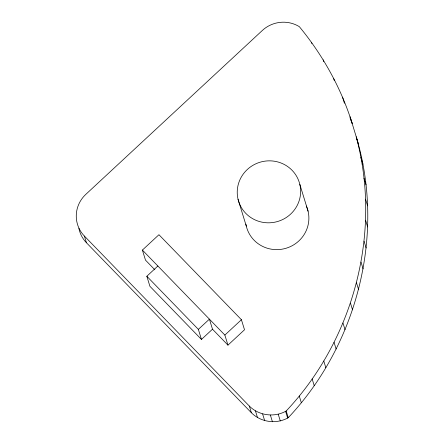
<?xml version="1.0" encoding="UTF-8"?>
<svg xmlns="http://www.w3.org/2000/svg" width="444" height="444" viewBox="0 0 444 444"><rect width="100%" height="100%" fill="white"/><g stroke="black" fill="none" stroke-linecap="round" stroke-linejoin="round"><path stroke-width="0.67" d="M349.989 117.771L352.186 123.465C341.203 88.212 322.938 55.35 299.495 26.862L298.94 26.424A30.27 29.443 -17.1 0 0 262.349 30.458L85.847 194.339A30.27 29.443 -17.1 0 0 84.399 236.069L249.339 406.071C258.824 415.673 274.536 417.743 286.191 411C353.829 339.183 382.101 232.395 356.232 136.874C385.62 233.883 357.442 344.244 288.25 417.704C276.601 424.447 260.889 422.377 251.404 412.776L86.463 242.774A30.27 29.443 -17.1 0 1 78.877 228.333M154.862 269.797L145.493 260.134L142.396 250.077L158.946 234.715L241.414 319.713L244.511 329.77L227.961 345.132L212.498 329.198L209.407 319.142L198.374 329.381L201.465 339.438L212.498 329.198M201.465 339.438L149.922 286.313L146.831 276.257L157.859 266.017M227.961 345.132L224.869 335.076L241.414 319.713M142.396 250.077L224.869 335.076M146.831 276.257L198.374 329.381M342.552 97.153L344.427 103.247M360.855 157.381L362.92 164.086M333.749 78.749L334.31 80.58M363.963 178.177L366.023 184.882M323.193 59.829L323.759 61.655M365.54 199.167L367.604 205.872M311.505 42.302L311.882 43.523M365.579 220.235L367.643 226.94M364.08 241.27L366.145 247.974M361.055 262.176L363.114 268.881M356.51 282.839L358.574 289.544M350.477 303.152L352.536 309.856M342.979 323.021L345.044 329.726M299.822 184.36A31.779 30.914 -17.1 0 1 259.696 221.612A31.779 30.914 -17.1 0 1 247.286 169.519A31.779 30.914 -17.1 0 1 299.822 184.36L308.069 211.178M334.06 342.335L336.125 349.04M323.765 361L325.829 367.704M312.143 378.921L314.208 385.625M299.262 396.004L301.321 402.708M238.051 199.301L246.298 226.118M286.191 411L288.25 417.704M285.609 411.41L287.673 418.115M278.227 414.23L280.292 420.934M270.379 415.096L272.444 421.8M262.604 413.952L264.668 420.657M255.428 410.872L257.492 417.576M249.339 406.071L251.404 412.776M84.399 236.069L86.463 242.774M350.122 116.761L358.297 143.579M306.354 206.06A31.779 30.914 -17.1 0 1 286.03 248.268A31.779 30.914 -17.1 0 1 245.898 224.142"/></g></svg>
